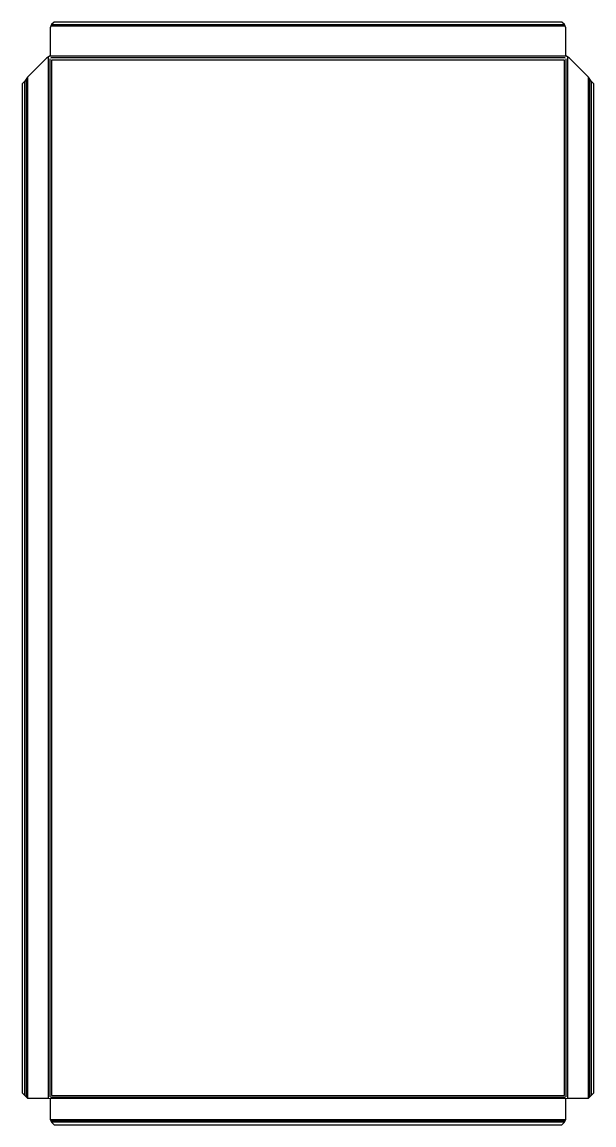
# Model space of a CAD drawing. Header units: millimetres. Extents: x -25 to 413, y 0 to 845.
import ezdxf

# ---------------------------------------------------------------- set-up
doc = ezdxf.new("R2010")
doc.units = ezdxf.units.MM

msp = doc.modelspace()

# ---------------------------------------------------------------- linework, layer by layer
at = {"layer": 'BEND'}
for p, q in [((391.12, 842.11), (-2.26, 842.11)), ((-3.2, 816.52), (-3.2, 21.52)), ((391.38, 817.22), (-2.52, 817.22)), ((392.06, 21.52), (392.06, 816.52)), ((-21.46, 800.9), (-21.46, 21.56)), ((410.32, 21.56), (410.32, 800.9)), ((-2.52, 21.39), (391.38, 21.39)), ((-2.49, 3.13), (391.34, 3.13))]:
    msp.add_line(p, q, dxfattribs=at)
at = {"layer": 'BEND_EXTENT'}
for p, q in [((391.38, 841.54), (-2.52, 841.54)), ((-2, 842.68), (390.86, 842.68)), ((-4.33, 20.52), (-4.33, 817.52)), ((-2.97, 818.92), (391.83, 818.92)), ((393.19, 817.52), (393.19, 20.52)), ((-22.59, 22.59), (-22.59, 799.45)), ((-20.33, 802.35), (-20.33, 20.52)), ((409.19, 20.52), (409.19, 802.35)), ((411.45, 799.45), (411.45, 22.59)), ((391.83, 20.26), (-2.97, 20.26)), ((-2.97, 4.26), (391.83, 4.26)), ((390.86, 2), (-2, 2))]:
    msp.add_line(p, q, dxfattribs=at)
msp.add_lwpolyline([(390.93, 22.52), (390.93, 815.52), (-2.07, 815.52), (-2.07, 22.52)], close=True, dxfattribs=at)
at = {"layer": 'OUTER_PROFILES'}
msp.add_lwpolyline([(-2.97, 818.92), (-5.75, 816.94), (-20.33, 802.35), (-22.59, 799.45), (-24.59, 797.45), (-24.59, 24.59), (-22.59, 22.59), (-20.33, 20.52), (-4.33, 20.52), (-2.97, 20.26), (-2.97, 4.26), (-2, 2), (0, 0), (388.86, 0), (390.86, 2), (391.83, 4.26), (391.83, 20.26), (393.19, 20.52), (409.19, 20.52), (411.45, 22.59), (413.45, 24.59), (413.45, 797.45), (411.45, 799.45), (409.19, 802.35), (394.61, 816.94), (391.83, 818.92), (391.83, 840.26), (391.38, 841.54), (390.86, 842.68), (388.86, 844.68), (0, 844.68), (-2, 842.68), (-2.52, 841.54), (-2.97, 840.26)], close=True, dxfattribs=at)

doc.saveas('drawing.dxf')
